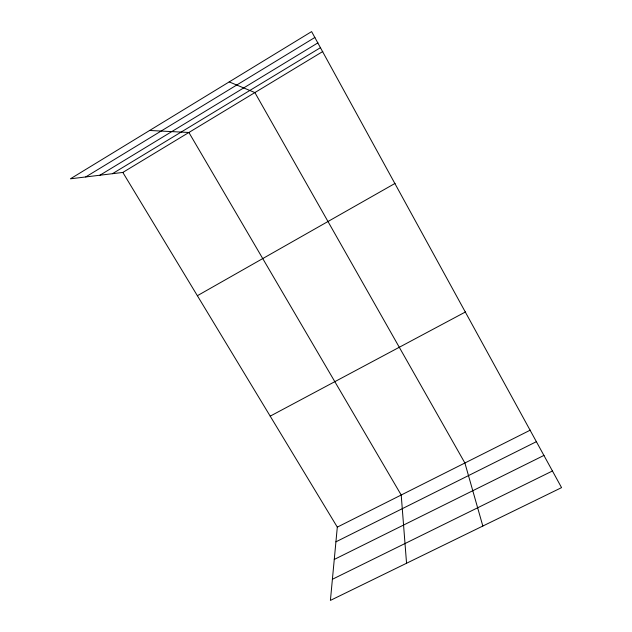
<?xml version="1.0" encoding="UTF-8"?>
<svg xmlns="http://www.w3.org/2000/svg" width="632" height="632" viewBox="0 0 632 632"><rect width="100%" height="100%" fill="white"/><g stroke="black" fill="none" stroke-linecap="round" stroke-linejoin="round"><path stroke-width="0.95" d="M122.829 172.433L337.306 527.128L330.41 600.4L561.564 487.627L311.615 31.6L70.436 178.809L122.829 172.433L322.794 51.508M85.715 176.952L314.902 37.446M99.927 175.222L317.935 42.85M112.441 173.697L320.598 47.59M197.374 295.713L395.071 183.391M270.204 416.148L465.515 311.932M337.306 527.128L530.295 430.131M335.924 541.837L536.536 441.602M334.265 559.438L544.026 455.372M332.4 579.268L552.494 470.951M149.626 130.476L188.897 132.483L401.209 495.014L406.55 563.254M229.203 81.899L254.886 92.58L464.899 463.003L482.832 526.037"/></g></svg>
